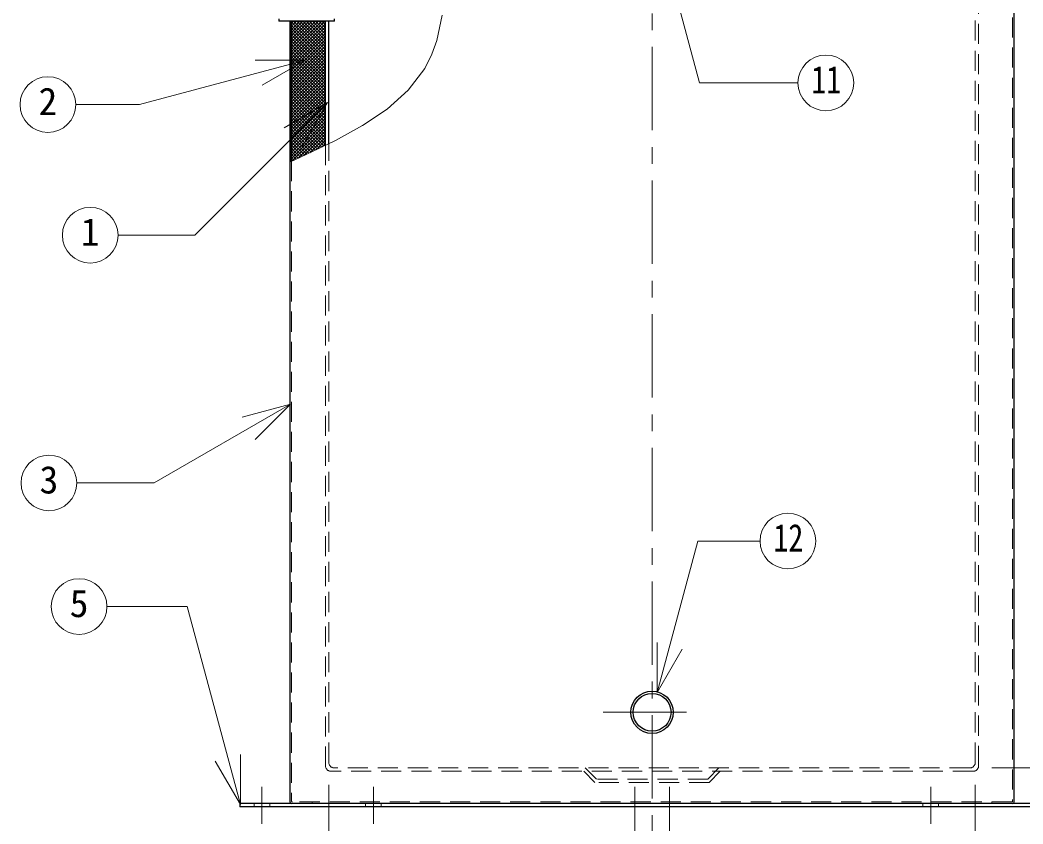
# Model space of a CAD drawing. Units: millimetres at full size, sheet at 1:15; details may follow other scales. Extents: x -3184 to 2891, y -2037 to 2178.
# Drawn here: x -714 to 186, y -1252 to -531 of the extents above; entities that cross this region are included whole.
import ezdxf
from ezdxf.enums import TextEntityAlignment as Align

# ---------------------------------------------------------------- set-up
doc = ezdxf.new("R2010")
doc.units = ezdxf.units.MM
doc.header["$LTSCALE"] = 15
doc.linetypes.add('CHAIN1', pattern=[8, 5, -1, 1, -1])
doc.linetypes.add('DASHED1', pattern=[1.8, 1.2, -0.6])
doc.layers.add('0-0', color=7, linetype='Continuous', lineweight=18)
doc.styles.add('ＭＳ ゴシック', font='')
doc.styles.get('ＭＳ ゴシック').set_extended_font_data('MS Gothic')

msp = doc.modelspace()

# ---------------------------------------------------------------- linework, layer by layer
at = {"layer": '0-0', "color": 4, "linetype": 'CHAIN1', "lineweight": 9}
for p, q in [((-146.7, 45.37), (-146.7, -1312.13)), ((-190.7, -1152.13), (-102.7, -1152.13)), ((158.3, -1202.13), (668.3, -1202.13)), ((-496.7, -1219.13), (-496.7, -1252.13)), ((-436.7, -1217.13), (-436.7, -1487.13)), ((-396.7, -1219.13), (-396.7, -1252.13)), ((103.3, -1219.13), (103.3, -1252.13)), ((143.3, -1217.13), (143.3, -1487.13))]:
    msp.add_line(p, q, dxfattribs=at)
at = {"layer": '0-0', "linetype": 'DASHED1'}
for p, q in [((143.3, -1197.13), (143.3, -310.13)), ((146.3, -1200.13), (146.3, -311.63)), ((176.8, -312.38), (176.8, -1231.88)), ((-439.7, -642.96), (-439.7, -1200.13)), ((-436.7, -1197.13), (-436.7, -641.51)), ((-470.2, -657.41), (-470.2, -1231.88)), ((141.3, -1205.13), (-434.7, -1205.13)), ((138.3, -1202.13), (-431.7, -1202.13)), ((176.05, -1232.63), (-469.45, -1232.63)), ((-451.7, -1232.63), (-451.7, -1234.13)), ((158.3, -1232.63), (158.3, -1234.13)), ((-403.7, -1234.13), (-403.7, -1237.13)), ((-389.7, -1234.13), (-389.7, -1237.13)), ((96.3, -1234.13), (96.3, -1237.13)), ((110.3, -1234.13), (110.3, -1237.13))]:
    msp.add_line(p, q, dxfattribs=at)
at = {"layer": '0-0', "color": 5, "lineweight": 25}
for p, q in [((178.3, -1232.63), (178.3, -349.63)), ((-481.7, -529.63), (-481.7, -531.63)), ((-431.7, -531.63), (-431.7, -529.63)), ((-431.7, -531.63), (-481.7, -531.63)), ((-471.7, -531.63), (-471.7, -1232.63)), ((-470.2, -657.41), (-470.2, -531.63)), ((-439.7, -642.96), (-439.7, -531.63)), ((-436.7, -641.51), (-436.7, -531.63)), ((-516.7, -1234.13), (-516.7, -1237.13)), ((223.3, -1234.13), (-516.7, -1234.13))]:
    msp.add_line(p, q, dxfattribs=at)
at = {"layer": '0-0', "color": 4, "lineweight": 9}
for p, q in [((-470.2, -533.32), (-468.51, -531.63)), ((-470.2, -536.15), (-465.69, -531.63)), ((-470.2, -538.97), (-462.86, -531.63)), ((-470.2, -541.8), (-460.03, -531.63)), ((-470.2, -544.63), (-457.2, -531.63)), ((-470.2, -547.46), (-454.37, -531.63)), ((-470.2, -550.29), (-451.54, -531.63)), ((-470.2, -553.12), (-448.71, -531.63)), ((-470.2, -555.95), (-445.89, -531.63)), ((-470.2, -558.77), (-443.06, -531.63)), ((-470.2, -561.6), (-440.23, -531.63)), ((-470.2, -532.68), (-439.7, -563.18)), ((-470.2, -564.43), (-439.7, -533.93)), ((-470.2, -535.5), (-439.7, -566)), ((-470.2, -567.26), (-439.7, -536.76)), ((-470.2, -538.33), (-439.7, -568.83)), ((-470.2, -570.09), (-439.7, -539.59)), ((-468.42, -531.63), (-439.7, -560.35)), ((-465.59, -531.63), (-439.7, -557.52)), ((-462.76, -531.63), (-439.7, -554.69)), ((-459.93, -531.63), (-439.7, -551.86)), ((-457.1, -531.63), (-439.7, -549.03)), ((-454.28, -531.63), (-439.7, -546.2)), ((-451.45, -531.63), (-439.7, -543.38)), ((-448.62, -531.63), (-439.7, -540.55)), ((-445.79, -531.63), (-439.7, -537.72)), ((-442.96, -531.63), (-439.7, -534.89)), ((-440.13, -531.63), (-439.7, -532.06)), ((-470.2, -541.16), (-439.7, -571.66)), ((-470.2, -572.92), (-439.7, -542.42)), ((-470.2, -543.99), (-439.7, -574.49)), ((-470.2, -575.74), (-439.7, -545.24)), ((-470.2, -546.82), (-439.7, -577.32)), ((-470.2, -578.57), (-439.7, -548.07)), ((-470.2, -549.65), (-439.7, -580.15)), ((-470.2, -581.4), (-439.7, -550.9)), ((-470.2, -552.47), (-439.7, -582.97)), ((-470.2, -584.23), (-439.7, -553.73)), ((-470.2, -555.3), (-439.7, -585.8)), ((-470.2, -587.06), (-439.7, -556.56)), ((-470.2, -558.13), (-439.7, -588.63)), ((-470.2, -589.89), (-439.7, -559.39)), ((-470.2, -560.96), (-439.7, -591.46)), ((-470.2, -592.72), (-439.7, -562.22)), ((-470.2, -563.79), (-439.7, -594.29)), ((-470.2, -595.54), (-439.7, -565.04)), ((-470.2, -566.62), (-439.7, -597.12)), ((-470.2, -598.37), (-439.7, -567.87)), ((-470.2, -569.44), (-439.7, -599.94)), ((-470.2, -601.2), (-439.7, -570.7)), ((-470.2, -572.27), (-439.7, -602.77)), ((-470.2, -604.03), (-439.7, -573.53)), ((-470.2, -575.1), (-439.7, -605.6)), ((-470.2, -606.86), (-439.7, -576.36)), ((-470.2, -577.93), (-439.7, -608.43)), ((-470.2, -609.69), (-439.7, -579.19)), ((-470.2, -580.76), (-439.7, -611.26)), ((-470.2, -612.51), (-439.7, -582.01)), ((-470.2, -583.59), (-439.7, -614.09)), ((-470.2, -615.34), (-439.7, -584.84)), ((-470.2, -586.42), (-439.7, -616.92)), ((-470.2, -618.17), (-439.7, -587.67)), ((-470.2, -589.24), (-439.7, -619.74)), ((-470.2, -621), (-439.7, -590.5)), ((-470.2, -592.07), (-439.7, -622.57)), ((-470.2, -623.83), (-439.7, -593.33)), ((-470.2, -594.9), (-439.7, -625.4)), ((-470.2, -626.66), (-439.7, -596.16)), ((-470.2, -597.73), (-439.7, -628.23)), ((-470.2, -629.48), (-439.7, -598.98)), ((-470.2, -600.56), (-439.7, -631.06)), ((-470.2, -632.31), (-439.7, -601.81)), ((-470.2, -603.39), (-439.7, -633.89)), ((-470.2, -635.14), (-439.7, -604.64)), ((-470.2, -606.21), (-439.7, -636.71)), ((-470.2, -637.97), (-439.7, -607.47)), ((-470.2, -609.04), (-439.7, -639.54)), ((-470.2, -640.8), (-439.7, -610.3)), ((-470.2, -611.87), (-439.7, -642.37)), ((-470.2, -643.63), (-439.7, -613.13)), ((-470.2, -614.7), (-441.21, -643.69)), ((-470.2, -646.46), (-439.7, -615.96)), ((-470.2, -617.53), (-443.12, -644.61)), ((-470.2, -649.28), (-439.7, -618.78)), ((-470.2, -620.36), (-445.02, -645.53)), ((-470.2, -652.11), (-439.7, -621.61)), ((-470.2, -623.18), (-446.93, -646.46)), ((-470.2, -654.94), (-439.7, -624.44)), ((-470.2, -626.01), (-448.84, -647.38)), ((-470.2, -628.84), (-450.74, -648.3)), ((-469.53, -657.1), (-439.7, -627.27)), ((-470.2, -631.67), (-452.65, -649.22)), ((-470.2, -634.5), (-454.56, -650.14)), ((-470.2, -637.33), (-456.46, -651.06)), ((-464.28, -654.67), (-439.7, -630.1)), ((-459.02, -652.25), (-439.7, -632.93)), ((-453.65, -649.7), (-439.7, -635.75)), ((-448.18, -647.06), (-439.7, -638.58)), ((-470.2, -640.16), (-458.4, -651.96)), ((-470.2, -642.98), (-460.33, -652.85)), ((-470.2, -645.81), (-462.27, -653.74)), ((-442.7, -644.41), (-439.7, -641.41)), ((-470.2, -648.64), (-464.2, -654.64)), ((-470.2, -651.47), (-466.14, -655.53)), ((-470.2, -654.3), (-468.07, -656.43)), ((-470.2, -657.13), (-470.01, -657.32))]:
    msp.add_line(p, q, dxfattribs=at)
at = {"layer": '0-0'}
for p, q in [((-457.69, -566.66), (-606.55, -606.55)), ((-457.69, -566.66), (-502.69, -566.66)), ((-457.69, -566.66), (-496.66, -589.16)), ((-663.79, -606.55), (-606.55, -606.55)), ((-437.89, -604.8), (-556.89, -723.79)), ((-437.89, -604.8), (-476.87, -627.3)), ((-437.89, -604.8), (-460.39, -643.77)), ((-625.84, -723.79), (-556.89, -723.79)), ((-471.03, -875.47), (-593.6, -946.23)), ((-471.03, -875.47), (-514.5, -887.12)), ((-471.03, -875.47), (-502.85, -907.29)), ((-662.86, -946.23), (-593.6, -946.23)), ((-635.82, -1057.2), (-563.73, -1057.2)), ((-516.12, -1234.89), (-563.73, -1057.2)), ((-142.09, -1134.33), (-142.09, -1089.33)), ((-142.09, -1134.33), (-119.59, -1095.36)), ((-516.12, -1234.89), (-538.62, -1195.92)), ((-516.12, -1234.89), (-516.12, -1189.89)), ((-162.2, -1237.13), (-162.2, -1262.13)), ((-131.2, -1237.13), (-131.2, -1262.13))]:
    msp.add_line(p, q, dxfattribs=at)
at = {"layer": '0-0', "color": 4, "linetype": 'DASHED1', "lineweight": 9}
for p, q in [((-207.94, -1205.13), (-197.94, -1215.13)), ((-206.7, -1202.13), (-196.7, -1212.13)), ((-86.7, -1202.13), (-96.7, -1212.13)), ((-96.7, -1212.13), (-196.7, -1212.13)), ((-162.2, -1237.13), (-162.2, -1212.13)), ((-131.2, -1237.13), (-131.2, -1212.13)), ((-503.7, -1234.13), (-503.7, -1237.13)), ((-489.7, -1234.13), (-489.7, -1237.13))]:
    msp.add_line(p, q, dxfattribs=at)
at = {"layer": '0-0'}
for points in [[(-139.11, -456.44), (-104.11, -587.09), (-15.76, -587.09)], [(-471.7, -658.1), (-456.52, -651.09), (-430.84, -638.68), (-406.54, -625.35), (-384.5, -610.53), (-365.58, -593.65), (-350.67, -574.12), (-344.2, -561.35), (-339.89, -549.04), (-334.93, -526.2)], [(-142.09, -1134.33), (-105.66, -998.35), (-49.78, -998.35)]]:
    msp.add_lwpolyline(points, dxfattribs=at)
at = {"layer": '0-0', "color": 4, "linetype": 'DASHED1', "lineweight": 9}
msp.add_lwpolyline([(-85.46, -1205.13), (-95.46, -1215.13), (-197.94, -1215.13)], dxfattribs=at)
at = {"layer": '0-0', "color": 5, "lineweight": 25}
msp.add_lwpolyline([(223.3, -1234.13), (223.3, -1237.13), (-516.7, -1237.13)], dxfattribs=at)
at = {"layer": '0-0'}
for centre in [(9.24, -587.09), (-688.79, -606.55), (-650.84, -723.79), (-687.86, -946.23), (-24.78, -998.35), (-660.82, -1057.2)]:
    msp.add_circle(centre, 25, dxfattribs=at)
at = {"layer": '0-0', "color": 5, "lineweight": 25}
for radius in [19, 17]:
    msp.add_circle((-146.7, -1152.13), radius, dxfattribs=at)
at = {"layer": '0-0', "linetype": 'DASHED1'}
for centre, radius, start, end in [((-434.7, -1200.13), 5, 180, 270), ((-431.7, -1197.13), 5, 180, 270), ((138.3, -1197.13), 5, 270, 0), ((141.3, -1200.13), 5, 270, 0), ((-469.45, -1231.88), 0.75, 180, 270), ((176.05, -1231.88), 0.75, 270, 0)]:
    msp.add_arc(centre, radius, start, end, dxfattribs=at)
at = {"layer": '0-0', "color": 5, "lineweight": 25}
for centre, start, end in [((-470.2, -1232.63), 180, 270), ((176.8, -1232.63), 270, 0)]:
    msp.add_arc(centre, 1.5, start, end, dxfattribs=at)

# ---------------------------------------------------------------- texts
at = {"layer": '0-0', "style": 'ＭＳ ゴシック', "width": 0.8}
for s, p in [('11', (-3.88, -603.97)), ('12', (-37.9, -1015.23))]:
    msp.add_text(s, height=24.74, dxfattribs=at).set_placement(p, align=Align.BOTTOM_LEFT)
at = {"layer": '0-0', "style": 'ＭＳ ゴシック'}
for s, p in [('2', (-697.22, -623.42)), ('1', (-659.28, -740.66)), ('3', (-696.3, -963.11)), ('5', (-669.26, -1074.07))]:
    msp.add_text(s, height=24.74, dxfattribs=at).set_placement(p, align=Align.BOTTOM_LEFT)

doc.saveas('drawing.dxf')
